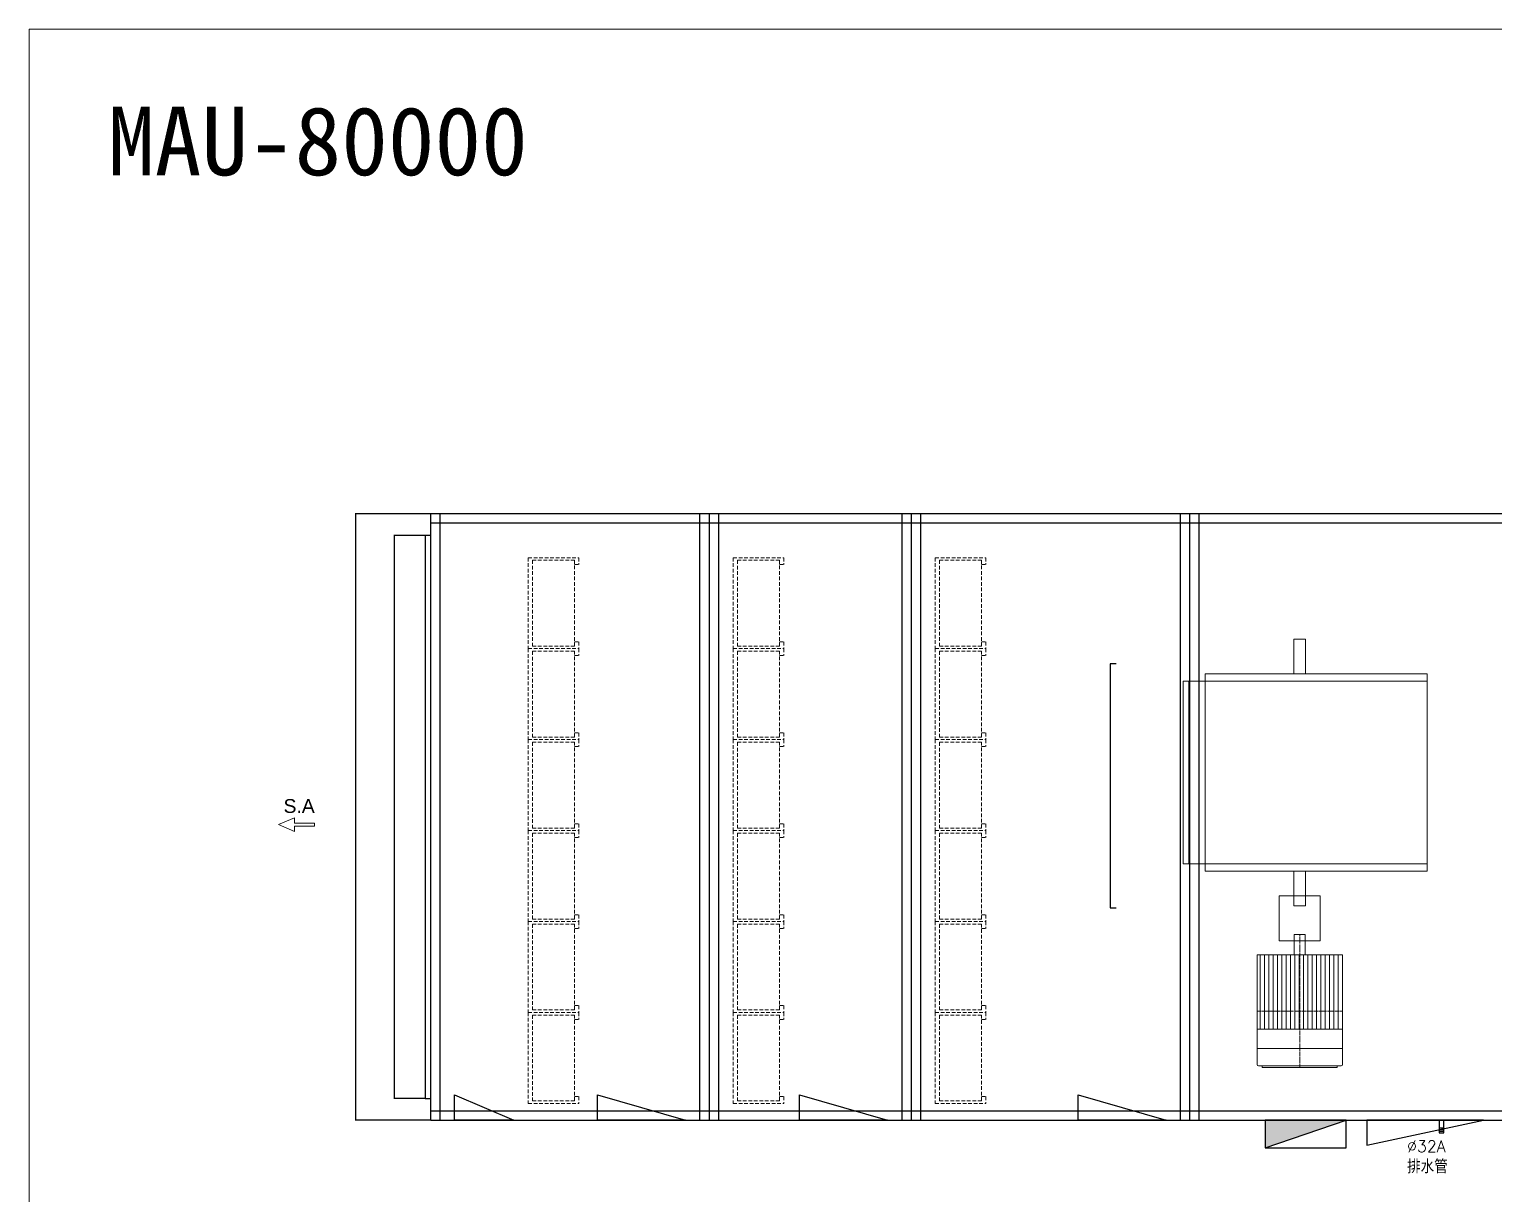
# Model space of a CAD drawing. Header units: millimetres. Extents: x -69706 to 52883, y -6882 to 68885.
# Drawn here: x -69706 to -59559, y 35222 to 43289 of the extents above; entities that cross this region are included whole.
import ezdxf

# ---------------------------------------------------------------- set-up
doc = ezdxf.new("R2010")
doc.units = ezdxf.units.MM
doc.linetypes.add('CENTER2', pattern=[28.575, 19.05, -3.175, 3.175, -3.175])
doc.linetypes.add('DASHEDX2', pattern=[38.1, 25.4, -12.7])
for name, color, linetype, lineweight in [('1co fi', 2, 'Continuous', 13), ('2 fan  m', 6, 'Continuous', 9), ('DIM', 3, 'Continuous', 20)]:
    doc.layers.add(name, color=color, linetype=linetype, lineweight=lineweight)
doc.layers.add('200', color=7, linetype='Continuous')
doc.styles.add('CHINA', font='simplex.shx', dxfattribs={"bigfont": 'chineset.shx'})
doc.styles.get("Standard").update_dxf_attribs({"font": 'arial.ttf'})
doc.dimstyles.new('ISO-25', dxfattribs={"dimtxt": 2.5, "dimasz": 2.5, "dimexe": 1.25, "dimexo": 0.625, "dimtad": 1, "dimtxsty": 'Standard', "dimcen": 2.5, "dimadec": 0, "dimazin": 0, "dimtfac": 1, "dimtmove": 0, "dimatfit": 3, "dimfxl": 1, "dimarcsym": 0})

# ---------------------------------------------------------------- blocks, each defined once
blk = doc.blocks.new('HE')
at = {"layer": '1co fi', "linetype": 'DASHEDX2'}
for p, q in [((23071, 10212), (23421, 10212)), ((23071, 10212), (23071, 9582)), ((23100, 10194), (23100, 9599)), ((23392, 10194), (23100, 10194)), ((23392, 9599), (23392, 10194)), ((23392, 10164), (23421, 10164)), ((23421, 10212), (23421, 10164)), ((23071, 9582), (23421, 9582)), ((23071, 9582), (23421, 9582)), ((23100, 9599), (23392, 9599)), ((23392, 9629), (23421, 9629)), ((23421, 9629), (23421, 9582))]:
    blk.add_line(p, q, dxfattribs=at)
blk = doc.blocks.new('final')
at = {"layer": '1co fi'}
blk.add_blockref('HE', (-23421, -9582), dxfattribs=at)
blk = doc.blocks.new('*D404')
at = {"layer": 'DIM', "color": 0, "lineweight": -2, "transparency": 16777216}
for p, q in [((-66964, 39782), (-67180, 39782)), ((-67178, 39780), (-67178, 35885)), ((-66964, 35882), (-67180, 35882))]:
    blk.add_line(p, q, dxfattribs=at)
at = {"layer": 'DIM', "color": 0, "transparency": 16777216}
for points in [[(-67179, 39780), (-67178, 39780), (-67178, 39782)], [(-67179, 35885), (-67178, 35885), (-67178, 35882)]]:
    blk.add_solid(points, dxfattribs=at)
at = {"layer": 'DIM', "color": 0, "transparency": 16777216, "insert": (-67180, 37832), "char_height": 2.5, "attachment_point": 5, "rotation": 90}
blk.add_mtext('3900', dxfattribs=at)
blk = doc.blocks.new('*D405')
at = {"layer": 'DIM', "color": 0, "lineweight": -2, "transparency": 16777216}
for p, q in [((-66924, 39932), (-67448, 39932)), ((-67447, 39930), (-67447, 35735)), ((-66924, 35732), (-67448, 35732))]:
    blk.add_line(p, q, dxfattribs=at)
at = {"layer": 'DIM', "color": 0, "transparency": 16777216}
for points in [[(-67447, 39930), (-67447, 39930), (-67447, 39932)], [(-67447, 35735), (-67447, 35735), (-67447, 35732)]]:
    blk.add_solid(points, dxfattribs=at)
at = {"layer": 'DIM', "color": 0, "transparency": 16777216, "insert": (-67449, 37832), "char_height": 2.5, "attachment_point": 5, "rotation": 90}
blk.add_mtext('4200', dxfattribs=at)
blk = doc.blocks.new('A$C4E021A34')
at = {"layer": '2 fan  m'}
for points in [[(616, 1606), (696, 1606), (696, 1846), (616, 1846)], [(0, 240), (1540, 240), (1540, 1606), (0, 1606)], [(0, 290), (1540, 290), (1540, 1556), (0, 1556)], [(616, 240), (696, 240), (696, 0), (616, 0)]]:
    blk.add_lwpolyline(points, close=True, dxfattribs=at)
blk = doc.blocks.new('A$C05B6578A')
for p, q in [((0, 35), (32, 35)), ((0, 23), (32, 23)), ((0, 12), (32, 12))]:
    blk.add_line(p, q)
blk.add_lwpolyline([(0, 0), (32, 0), (32, 88), (0, 88)], close=True)
blk = doc.blocks.new('A$C72C32AF2')
at = {"layer": '200', "rotation": 270}
blk.add_blockref('A$C05B6578A', (0, 32), dxfattribs=at)
blk = doc.blocks.new('A$C70347584')
at = {"ltscale": 3, "rotation": 90}
blk.add_blockref('A$C72C32AF2', (32, 0), dxfattribs=at)

msp = doc.modelspace()

# ---------------------------------------------------------------- hatches: boundary and pattern name
msp.add_hatch(color=256).paths.add_polyline_path([(-61142.095, 35540.423), (-60580.969, 35732.209), (-61142.095, 35732.209)])

# ---------------------------------------------------------------- linework, layer by layer
for p, q in [((-66923.79, 35732.209), (-66923.79, 39932.209)), ((-51733.79, 39932.209), (-66923.79, 39932.209)), ((-66858.79, 35732.209), (-66858.79, 39932.209)), ((-65058.79, 35732.209), (-65058.79, 39932.209)), ((-64993.79, 35732.209), (-64993.79, 39932.209)), ((-64928.79, 35732.209), (-64928.79, 39932.209)), ((-63658.79, 35732.209), (-63658.79, 39932.209)), ((-63593.79, 35732.209), (-63593.79, 39932.209)), ((-63528.79, 35732.209), (-63528.79, 39932.209)), ((-61728.79, 35732.209), (-61728.79, 39932.209)), ((-61663.79, 35732.209), (-61663.79, 39932.209)), ((-61598.79, 35732.209), (-61598.79, 39932.209)), ((-51733.79, 39867.209), (-66923.79, 39867.209)), ((-66923.79, 35797.209), (-51733.79, 35797.209)), ((-66923.79, 35732.209), (-51733.79, 35732.209))]:
    msp.add_line(p, q)
at = {"lineweight": 20}
msp.add_lwpolyline([(-69706.402, 29187.619), (-49391.389, 29187.619), (-49391.389, 43288.747), (-69706.402, 43288.747)], close=True, dxfattribs=at)
for points in [[(-66963.79, 35882.209), (-66923.79, 35882.209), (-66923.79, 39782.209), (-66963.79, 39782.209)], [(-61142.095, 35540.423), (-60580.969, 35540.423), (-60580.969, 35732.209), (-61142.095, 35732.209)], [(-61142.095, 35540.423), (-60580.969, 35732.209), (-60580.969, 35732.209), (-61142.095, 35732.209)]]:
    msp.add_lwpolyline(points, close=True)
msp.add_lwpolyline([(-62175.56, 38893.229), (-62215.56, 38893.229), (-62215.56, 37203.455), (-62175.56, 37203.455)])
at = {"color": 6}
for points in [[(-66758.79, 35732.209), (-66758.79, 35906.629), (-66348.79, 35732.209)], [(-65768.79, 35732.209), (-65768.79, 35906.629), (-65158.79, 35732.209)], [(-64368.79, 35732.209), (-64368.79, 35906.629), (-63758.79, 35732.209)], [(-62438.79, 35732.209), (-62438.79, 35906.629), (-61828.79, 35732.209)], [(-60438.79, 35732.209), (-60438.79, 35557.789), (-59628.79, 35732.209)]]:
    msp.add_lwpolyline(points, close=True, dxfattribs=at)
at = {"layer": '2 fan  m'}
for p, q in [((-60940.79, 36877.209), (-60940.79, 37017.209)), ((-60864.79, 37017.209), (-60940.79, 37017.209)), ((-60864.79, 36877.209), (-60864.79, 37017.209)), ((-61198.79, 36117.209), (-61198.79, 36877.209)), ((-61198.79, 36877.209), (-60606.79, 36877.209)), ((-61176.79, 36361.209), (-61176.79, 36877.209)), ((-61146.79, 36361.209), (-61146.79, 36877.209)), ((-61116.79, 36361.209), (-61116.79, 36877.209)), ((-61086.79, 36361.209), (-61086.79, 36877.209)), ((-61056.79, 36361.209), (-61056.79, 36877.209)), ((-61026.79, 36361.209), (-61026.79, 36877.209)), ((-60996.79, 36361.209), (-60996.79, 36877.209)), ((-60966.79, 36361.209), (-60966.79, 36877.209)), ((-60936.79, 36361.209), (-60936.79, 36877.209)), ((-60906.79, 36361.209), (-60906.79, 36877.209)), ((-60876.79, 36361.209), (-60876.79, 36877.209)), ((-60846.79, 36361.209), (-60846.79, 36877.209)), ((-60816.79, 36361.209), (-60816.79, 36877.209)), ((-60786.79, 36361.209), (-60786.79, 36877.209)), ((-60756.79, 36361.209), (-60756.79, 36877.209)), ((-60726.79, 36361.209), (-60726.79, 36877.209)), ((-60696.79, 36361.209), (-60696.79, 36877.209)), ((-60666.79, 36361.209), (-60666.79, 36877.209)), ((-60636.79, 36361.209), (-60636.79, 36877.209)), ((-60606.79, 36877.209), (-60606.79, 36117.209)), ((-60606.79, 36361.209), (-61198.79, 36361.209)), ((-60606.79, 36229.209), (-61198.79, 36229.209)), ((-60616.79, 36107.209), (-61188.79, 36107.209)), ((-61162.389, 36097.209), (-61162.389, 36107.209)), ((-60643.19, 36097.209), (-61162.389, 36097.209)), ((-60643.19, 36107.209), (-60643.19, 36097.209))]:
    msp.add_line(p, q, dxfattribs=at)
at = {"layer": '2 fan  m', "linetype": 'CENTER2'}
for p, q in [((-60902.79, 36097.209), (-60902.79, 37017.209)), ((-60606.79, 36487.209), (-61198.79, 36487.209))]:
    msp.add_line(p, q, dxfattribs=at)
at = {"layer": '2 fan  m'}
for points in [[(-61670.79, 37507.209), (-61710.79, 37507.209), (-61710.79, 38773.209), (-61670.79, 38773.209)], [(-61558.79, 37507.209), (-61670.79, 37507.209), (-61670.79, 38773.209), (-61558.79, 38773.209)]]:
    msp.add_lwpolyline(points, close=True, dxfattribs=at)
for centre, start, end in [((-61188.79, 36117.209), 180, 270), ((-60616.79, 36117.209), 270, 0)]:
    msp.add_arc(centre, 10, start, end, dxfattribs=at)
at = {"layer": 'DIM'}
msp.add_lwpolyline([(-67869.329, 37768.827), (-67730.404, 37768.827), (-67730.404, 37788.851), (-67869.329, 37788.851), (-67869.329, 37826.515), (-67980.589, 37778.839), (-67869.329, 37731.163)], close=True, dxfattribs=at)
at = {"layer": 'DIM', "ltscale": 3}
msp.add_lwpolyline([(-61044.938, 37286.743), (-60760.641, 37286.743), (-60760.641, 36974.832), (-61044.938, 36974.832)], close=True, dxfattribs=at)

# ---------------------------------------------------------------- block references
for p in [(-65898.79, 38998.092), (-64478.79, 38998.092), (-63078.79, 38998.092), (-65898.79, 38368.092), (-64478.79, 38368.092), (-63078.79, 38368.092), (-65898.79, 37738.092), (-64478.79, 37738.092), (-63078.79, 37738.092), (-65898.79, 37108.092), (-64478.79, 37108.092), (-63078.79, 37108.092), (-65898.79, 36478.092), (-64478.79, 36478.092), (-63078.79, 36478.092), (-65898.79, 35848.092), (-64478.79, 35848.092), (-63078.79, 35848.092)]:
    msp.add_blockref('final', p)
at = {"layer": '2 fan  m'}
msp.add_blockref('A$C4E021A34', (-61558.79, 37217.209), dxfattribs=at)
at = {"layer": 'DIM', "ltscale": 3}
msp.add_blockref('A$C70347584', (-59936.303, 35644.585), dxfattribs=at)

# ---------------------------------------------------------------- texts
at = {"insert": (-68183.643, 42752.713), "char_height": 475, "width": 954.94358, "attachment_point": 1}
msp.add_mtext('\\pxqc;{\\fDFKai-SB|b0|i0|c136|p65;MAU-80000}', dxfattribs=at)
at = {"layer": '200', "color": 5, "insert": (-60159.054, 35590.572), "char_height": 93.86, "width": 705.40414, "attachment_point": 1, "style": 'CHINA'}
msp.add_mtext('\\pxsa0.53271;{\\H0.85233x;%%C32A\\P}排水管', dxfattribs=at)
at = {"layer": 'DIM', "insert": (-67944.618, 37956.146), "char_height": 96, "width": 156.10538, "attachment_point": 1, "style": 'CHINA'}
msp.add_mtext('{\\fArial|b0|i0|c0|p34;S.A}', dxfattribs=at)

# ---------------------------------------------------------------- dimensions: what is measured, and where the dimension line sits
at = {"layer": 'DIM'}
for base, p1, p2, picture, middle in [((-67446.952, 35732.209), (-66923.79, 39932.209), (-66923.79, 35732.209), '*D405', (-67448.854, 37832.209)), ((-67178.366, 35882.209), (-66963.79, 39782.209), (-66963.79, 35882.209), '*D404', (-67180.268, 37832.209))]:
    dim = msp.add_linear_dim(base=base, p1=p1, p2=p2, angle=90, dimstyle='ISO-25', dxfattribs=at)
    dim.commit()
    dim.dimension.update_dxf_attribs({"geometry": picture, "text_midpoint": middle})

doc.saveas('drawing.dxf')
